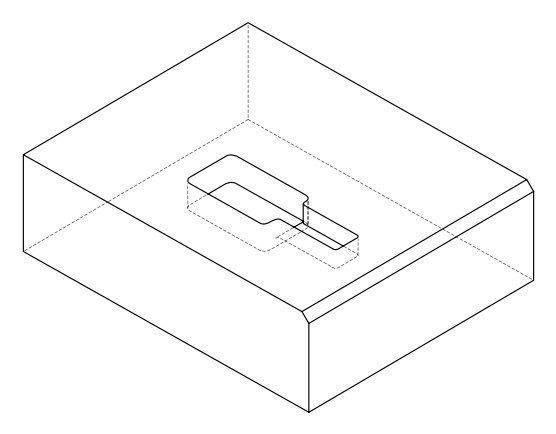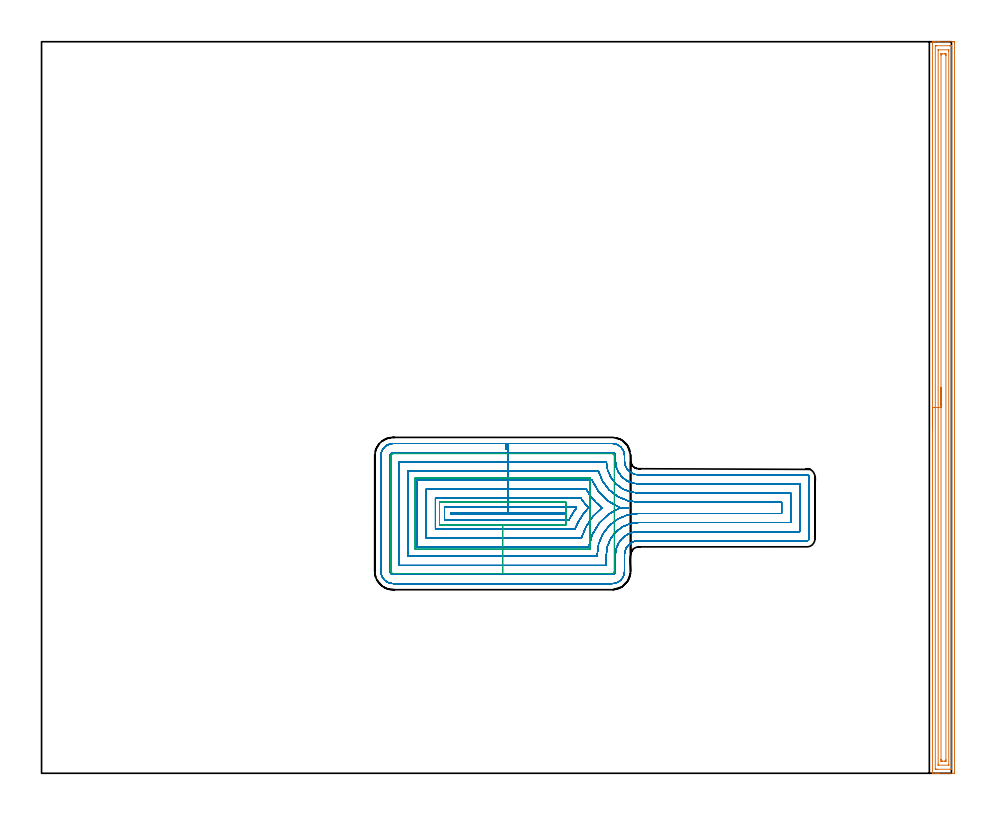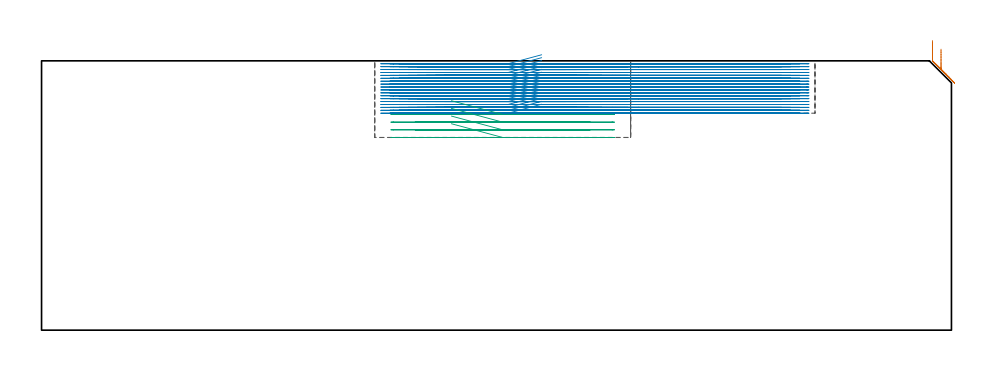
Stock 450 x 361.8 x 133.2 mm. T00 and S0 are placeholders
(PLAN: 3 operations, 2 tool changes, 124.4 min)
(1 AREA_MILL | FG_CHAMFER_SURFACE | UGT0205_001 | 11.83 min | 21491 mm3)
(2 MILL_OPEN_POCKET | POCKET_OPEN | NXT0201_008 | Follow Part, ap 1.5, ae 75% | 106.13 min | 336044 mm3)
(3 MILL_RECTANGULAR_POCKET | POCKET_RECTANGULAR_STRAIGHT | NXT0201_012 | Follow Part, ap 4, ae 75% | 6.47 min | 113542 mm3)
(TOOL UGT0205_001 | Chamfer Mill 20 x 3 x 45 deg. | D20 FL50 Z2)
(TOOL NXT0201_008 | ENDMILL 6mm [2P460-0600-NA 1630] | D6 FL26 Z6)
(TOOL NXT0201_012 | ENDMILL 16mm [2P460-1600-NA 1630] | D16 FL38 Z6)
(OP 1 AREA_MILL)
G17 G21 G94 G90
T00 M6
G54
G17 G0 G90 X440.6 Y170.9 S1061 M3
G43 Z143.2 H0
G94 G1 Y170.938 Z142.328 F250.
Y171.052 Z141.463
Y171.241 Z140.612
Y171.503 Z139.78
Y171.837 Z138.974
Y172.24 Z138.2
Y172.708 Z137.464
Y173.24 Z136.772
Y173.829 Z136.129
Y174.472 Z135.54
Y175.164 Z135.008
Y175.9 Z134.54
Y176.674 Z134.137
Y177.48 Z133.803
Y178.312 Z133.541
Y179.164 Z133.352
Y180.028 Z133.238
Y180.9 Z133.2
Y361.64
X440.603 Y361.79 Z133.188
X440.639 Y361.793 Z133.152
X441.002 Y361.8 Z132.797
X441.409 Z132.39
X442.049 Z131.746
X443.258 Z130.539
X443.827 Z129.967
X450.336 Z123.461
X450.941 Y361.796 Z122.857
X451.491 Y361.792 Z122.306
X451.494 Y361.749 Z122.304
X451.499 Y361.193 Z122.301
X451.5 Y360.632 Z122.3
Y0.607
X451.497 Y0.272 Z122.302
X451.492 Y0.01 Z122.306
X451.225 Y0. Z122.572
X443.827 Z129.967
X443.258 Z130.539
X442.938 Z130.858
X442.368 Z131.428
X442.049 Z131.746
X441.002 Z132.797
X440.639 Y0.007 Z133.152
X440.603 Y0.01 Z133.188
X440.6 Y0.16 Z133.2
Y180.9
X442.014 Z131.786
X442.015 Y359.408 Z131.785
X442.016 Y359.441 Z131.784
X442.049 Y359.79 Z131.751
X442.549 Y359.799 Z131.251
X449.162 Y359.8 Z124.638
X449.662 Y359.799 Z124.138
X450.051 Y359.79 Z123.749
X450.083 Y359.408 Z123.717
X450.085 Y359.374 Z123.715
Y2.392
X450.084 Y2.359 Z123.716
X450.051 Y2.01 Z123.749
X449.551 Y2.001 Z124.249
X442.938 Y2. Z130.862
X442.438 Y2.001 Z131.362
X442.049 Y2.01 Z131.751
X442.017 Y2.392 Z131.783
X442.015 Y2.426 Z131.785
X442.014 Y180.9 Z131.786
X443.428 Z130.372
X443.429 Y357.623 Z130.371
Y357.723
X443.432 Y357.772 Z130.368
X443.434 Y357.788 Z130.366
X443.475 Y357.793 Z130.325
X443.652 Y357.799 Z130.148
X448.449 Z125.351
X448.566 Y357.795 Z125.234
X448.656 Y357.79 Z125.144
X448.665 Y357.754 Z125.136
X448.668 Y357.623 Z125.132
X448.671 Y357.224 Z125.129
X448.672 Y4.177 Z125.128
X448.671 Y4.077 Z125.129
X448.668 Y4.028 Z125.132
X448.666 Y4.012 Z125.134
X448.625 Y4.007 Z125.175
X448.449 Y4.001 Z125.351
X443.651 Z130.149
X443.534 Y4.005 Z130.266
X443.445 Y4.01 Z130.355
X443.435 Y4.046 Z130.365
X443.432 Y4.177 Z130.368
X443.429 Y4.577 Z130.371
X443.428 Y180.9 Z130.372
X444.843 Z128.957
Y354.946
X444.845 Y355.709 Z128.955
X444.847 Y355.761 Z128.953
X444.849 Y355.783 Z128.951
X444.862 Y355.79 Z128.938
X444.967 Y355.794 Z128.833
X445.18 Y355.798 Z128.62
X445.605 Y355.8 Z128.195
X446.533 Z127.267
X446.935 Y355.798 Z126.865
X447.136 Y355.795 Z126.664
X447.236 Y355.79 Z126.564
X447.251 Y355.787 Z126.549
X447.253 Y355.771 Z126.547
X447.255 Y355.734 Z126.545
X447.257 Y355.073 Z126.543
Y354.946
Y6.854
X447.255 Y6.091 Z126.545
X447.253 Y6.039 Z126.547
X447.251 Y6.017 Z126.549
X447.238 Y6.01 Z126.562
X447.133 Y6.006 Z126.667
X446.92 Y6.002 Z126.88
X446.495 Y6. Z127.305
X445.567 Z128.233
X445.165 Y6.002 Z128.635
X444.964 Y6.005 Z128.836
X444.864 Y6.01 Z128.936
X444.849 Y6.013 Z128.951
X444.847 Y6.029 Z128.953
X444.845 Y6.066 Z128.955
X444.843 Y6.728 Z128.957
Y6.854
Y180.9
Y181.772 Z128.995
Y182.636 Z129.109
Y183.488 Z129.298
Y184.32 Z129.56
Y185.126 Z129.894
Y185.9 Z130.297
Y186.636 Z130.766
Y187.328 Z131.297
Y187.971 Z131.886
Y188.56 Z132.529
Y189.092 Z133.222
Y189.56 Z133.957
Y189.963 Z134.731
Y190.297 Z135.537
Y190.559 Z136.369
Y190.748 Z137.221
Y190.862 Z138.086
Y190.9 Z138.957
G0 Z143.2
M5
M2
(OP 2 MILL_OPEN_POCKET)
G17 G21 G94 G90
T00 M6
G54
G17 G0 G90 X247.332 Y128.6 S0 M3
G43 Z143.2 H1
Z136.2
G94 G1 X230.766 Z131.761 F250.
X202.3 F500.
Y128.3
X259.062
G2 X259.232 Y128.6 R41.4
G1 X230.766
Y131.6
X199.3
Y125.3
X260.868
G2 X264.601 Y131.3 R38.4
X264.375 Y131.6 R38.4
G1 X230.766
Y136.1
X194.8
Y120.8
X263.769
G2 X270.482 Y131.3 R33.9
X266.728 Y136.1 R33.9
G1 X230.766
Y140.6
X190.3
Y116.3
X266.967
G2 X277.141 Y131.3 R29.4
X269.293 Y140.6 R29.4
G1 X230.766
Y145.1
X185.8
Y111.8
X270.576
G2 X286.157 Y131.3 R24.9
G1 X290.076
X286.157
G2 X272.142 Y145.1 R24.9
G1 X230.766
Y149.6
X181.3
Y107.3
X274.8
Y108.1
G2 X295.2 Y128.5 R20.4
G1 X366.
Y134.1
X295.2
G2 X275.397 Y149.6 R20.4
G1 X230.766
Y154.1
X176.8
Y102.8
X279.3
Y108.1
G2 X295.2 Y124. R15.9
G1 X370.5
Y138.6
X295.2
G2 X279.305 Y154.1 R15.9
G1 X230.766
Y158.6
X173.9
G3 X172.3 Y157. R1.6
G1 Y99.9
G3 X173.9 Y98.3 R1.6
G1 X282.2
G3 X283.8 Y99.9 R1.6
G1 Y108.1
G2 X295.2 Y119.5 R11.4
G1 X375.
Y143.1
X295.2
G2 X283.8 Y154.5 R11.4
G1 Y157.
G3 X282.2 Y158.6 R1.6
G1 X230.766
Y163.1
X173.9
G3 X167.8 Y157. R6.1
G1 Y99.9
G3 X173.9 Y93.8 R6.1
G1 X282.2
G3 X288.3 Y99.9 R6.1
G1 Y108.1
G2 X295.2 Y115. R6.9
G1 X378.6
G3 X379.5 Y115.9 R0.9
G1 Y146.7
G3 X378.6 Y147.6 R0.9
G1 X295.2
G2 X288.3 Y154.5 R6.9
G1 Y157.
G3 X282.2 Y163.1 R6.1
G1 X230.766
X229.766
Y160.1 F250.
G0 X247.332 Y128.6 Z134.761
G1 X230.766 Z130.322
X202.3 F500.
Y128.3
X259.062
G2 X259.232 Y128.6 R41.4
G1 X230.766
Y131.6
X199.3
Y125.3
X260.868
G2 X264.601 Y131.3 R38.4
X264.375 Y131.6 R38.4
G1 X230.766
Y136.1
X194.8
Y120.8
X263.769
G2 X270.482 Y131.3 R33.9
X266.728 Y136.1 R33.9
G1 X230.766
Y140.6
X190.3
Y116.3
X266.967
G2 X277.141 Y131.3 R29.4
X269.293 Y140.6 R29.4
G1 X230.766
Y145.1
X185.8
Y111.8
X270.576
G2 X286.157 Y131.3 R24.9
G1 X290.076
X286.157
G2 X272.142 Y145.1 R24.9
G1 X230.766
Y149.6
X181.3
Y107.3
X274.8
Y108.1
G2 X295.2 Y128.5 R20.4
G1 X366.
Y134.1
X295.2
G2 X275.397 Y149.6 R20.4
G1 X230.766
Y154.1
X176.8
Y102.8
X279.3
Y108.1
G2 X295.2 Y124. R15.9
G1 X370.5
Y138.6
X295.2
G2 X279.305 Y154.1 R15.9
G1 X230.766
Y158.6
X173.9
G3 X172.3 Y157. R1.6
G1 Y99.9
G3 X173.9 Y98.3 R1.6
G1 X282.2
G3 X283.8 Y99.9 R1.6
G1 Y108.1
G2 X295.2 Y119.5 R11.4
G1 X375.
Y143.1
X295.2
G2 X283.8 Y154.5 R11.4
G1 Y157.
G3 X282.2 Y158.6 R1.6
G1 X230.766
Y163.1
X173.9
G3 X167.8 Y157. R6.1
G1 Y99.9
G3 X173.9 Y93.8 R6.1
G1 X282.2
G3 X288.3 Y99.9 R6.1
G1 Y108.1
G2 X295.2 Y115. R6.9
G1 X378.6
G3 X379.5 Y115.9 R0.9
G1 Y146.7
G3 X378.6 Y147.6 R0.9
G1 X295.2
G2 X288.3 Y154.5 R6.9
G1 Y157.
G3 X282.2 Y163.1 R6.1
G1 X230.766
X229.766
Y160.1 F250.
G0 X247.332 Y128.6 Z133.322
G1 X230.766 Z128.883
X202.3 F500.
Y128.3
X259.062
G2 X259.232 Y128.6 R41.4
G1 X230.766
Y131.6
X199.3
Y125.3
X260.868
G2 X264.601 Y131.3 R38.4
X264.375 Y131.6 R38.4
G1 X230.766
Y136.1
X194.8
Y120.8
X263.769
G2 X270.482 Y131.3 R33.9
X266.728 Y136.1 R33.9
G1 X230.766
Y140.6
X190.3
Y116.3
X266.967
G2 X277.141 Y131.3 R29.4
X269.293 Y140.6 R29.4
G1 X230.766
Y145.1
X185.8
Y111.8
X270.576
G2 X286.157 Y131.3 R24.9
G1 X290.076
X286.157
G2 X272.142 Y145.1 R24.9
G1 X230.766
Y149.6
X181.3
Y107.3
X274.8
Y108.1
G2 X295.2 Y128.5 R20.4
G1 X366.
Y134.1
X295.2
G2 X275.397 Y149.6 R20.4
G1 X230.766
Y154.1
X176.8
Y102.8
X279.3
Y108.1
G2 X295.2 Y124. R15.9
G1 X370.5
Y138.6
X295.2
G2 X279.305 Y154.1 R15.9
G1 X230.766
Y158.6
X173.9
G3 X172.3 Y157. R1.6
G1 Y99.9
G3 X173.9 Y98.3 R1.6
G1 X282.2
G3 X283.8 Y99.9 R1.6
G1 Y108.1
G2 X295.2 Y119.5 R11.4
G1 X375.
Y143.1
X295.2
G2 X283.8 Y154.5 R11.4
G1 Y157.
G3 X282.2 Y158.6 R1.6
G1 X230.766
Y163.1
X173.9
G3 X167.8 Y157. R6.1
G1 Y99.9
G3 X173.9 Y93.8 R6.1
G1 X282.2
G3 X288.3 Y99.9 R6.1
G1 Y108.1
G2 X295.2 Y115. R6.9
G1 X378.6
G3 X379.5 Y115.9 R0.9
G1 Y146.7
G3 X378.6 Y147.6 R0.9
G1 X295.2
G2 X288.3 Y154.5 R6.9
G1 Y157.
G3 X282.2 Y163.1 R6.1
G1 X230.766
X229.766
Y160.1 F250.
G0 X247.332 Y128.6 Z131.883
G1 X230.766 Z127.444
X202.3 F500.
Y128.3
X259.062
G2 X259.232 Y128.6 R41.4
G1 X230.766
Y131.6
X199.3
Y125.3
X260.868
G2 X264.601 Y131.3 R38.4
X264.375 Y131.6 R38.4
G1 X230.766
Y136.1
X194.8
Y120.8
X263.769
G2 X270.482 Y131.3 R33.9
X266.728 Y136.1 R33.9
G1 X230.766
Y140.6
X190.3
Y116.3
X266.967
G2 X277.141 Y131.3 R29.4
X269.293 Y140.6 R29.4
G1 X230.766
Y145.1
X185.8
Y111.8
X270.576
G2 X286.157 Y131.3 R24.9
G1 X290.076
X286.157
G2 X272.142 Y145.1 R24.9
G1 X230.766
Y149.6
X181.3
Y107.3
X274.8
Y108.1
G2 X295.2 Y128.5 R20.4
G1 X366.
Y134.1
X295.2
G2 X275.397 Y149.6 R20.4
G1 X230.766
Y154.1
X176.8
Y102.8
X279.3
Y108.1
G2 X295.2 Y124. R15.9
G1 X370.5
Y138.6
X295.2
G2 X279.305 Y154.1 R15.9
G1 X230.766
Y158.6
X173.9
G3 X172.3 Y157. R1.6
G1 Y99.9
G3 X173.9 Y98.3 R1.6
G1 X282.2
G3 X283.8 Y99.9 R1.6
G1 Y108.1
G2 X295.2 Y119.5 R11.4
G1 X375.
Y143.1
X295.2
G2 X283.8 Y154.5 R11.4
G1 Y157.
G3 X282.2 Y158.6 R1.6
G1 X230.766
Y163.1
X173.9
G3 X167.8 Y157. R6.1
G1 Y99.9
G3 X173.9 Y93.8 R6.1
G1 X282.2
G3 X288.3 Y99.9 R6.1
G1 Y108.1
G2 X295.2 Y115. R6.9
G1 X378.6
G3 X379.5 Y115.9 R0.9
G1 Y146.7
G3 X378.6 Y147.6 R0.9
G1 X295.2
G2 X288.3 Y154.5 R6.9
G1 Y157.
G3 X282.2 Y163.1 R6.1
G1 X230.766
X229.766
Y160.1 F250.
G0 X247.332 Y128.6 Z130.444
G1 X230.766 Z126.005
X202.3 F500.
Y128.3
X259.062
G2 X259.232 Y128.6 R41.4
G1 X230.766
Y131.6
X199.3
Y125.3
X260.868
G2 X264.601 Y131.3 R38.4
X264.375 Y131.6 R38.4
G1 X230.766
Y136.1
X194.8
Y120.8
X263.769
G2 X270.482 Y131.3 R33.9
X266.728 Y136.1 R33.9
G1 X230.766
Y140.6
X190.3
Y116.3
X266.967
G2 X277.141 Y131.3 R29.4
X269.293 Y140.6 R29.4
G1 X230.766
Y145.1
X185.8
Y111.8
X270.576
G2 X286.157 Y131.3 R24.9
G1 X290.076
X286.157
G2 X272.142 Y145.1 R24.9
G1 X230.766
Y149.6
X181.3
Y107.3
X274.8
Y108.1
G2 X295.2 Y128.5 R20.4
G1 X366.
Y134.1
X295.2
G2 X275.397 Y149.6 R20.4
G1 X230.766
Y154.1
X176.8
Y102.8
X279.3
Y108.1
G2 X295.2 Y124. R15.9
G1 X370.5
Y138.6
X295.2
G2 X279.305 Y154.1 R15.9
G1 X230.766
Y158.6
X173.9
G3 X172.3 Y157. R1.6
G1 Y99.9
G3 X173.9 Y98.3 R1.6
G1 X282.2
G3 X283.8 Y99.9 R1.6
G1 Y108.1
G2 X295.2 Y119.5 R11.4
G1 X375.
Y143.1
X295.2
G2 X283.8 Y154.5 R11.4
G1 Y157.
G3 X282.2 Y158.6 R1.6
G1 X230.766
Y163.1
X173.9
G3 X167.8 Y157. R6.1
G1 Y99.9
G3 X173.9 Y93.8 R6.1
G1 X282.2
G3 X288.3 Y99.9 R6.1
G1 Y108.1
G2 X295.2 Y115. R6.9
G1 X378.6
G3 X379.5 Y115.9 R0.9
G1 Y146.7
G3 X378.6 Y147.6 R0.9
G1 X295.2
G2 X288.3 Y154.5 R6.9
G1 Y157.
G3 X282.2 Y163.1 R6.1
G1 X230.766
X229.766
Y160.1 F250.
G0 X247.332 Y128.6 Z129.005
G1 X230.766 Z124.567
X202.3 F500.
Y128.3
X259.062
G2 X259.232 Y128.6 R41.4
G1 X230.766
Y131.6
X199.3
Y125.3
X260.868
G2 X264.601 Y131.3 R38.4
X264.375 Y131.6 R38.4
G1 X230.766
Y136.1
X194.8
Y120.8
X263.769
G2 X270.482 Y131.3 R33.9
X266.728 Y136.1 R33.9
G1 X230.766
Y140.6
X190.3
Y116.3
X266.967
G2 X277.141 Y131.3 R29.4
X269.293 Y140.6 R29.4
G1 X230.766
Y145.1
X185.8
Y111.8
X270.576
G2 X286.157 Y131.3 R24.9
G1 X290.076
X286.157
G2 X272.142 Y145.1 R24.9
G1 X230.766
Y149.6
X181.3
Y107.3
X274.8
Y108.1
G2 X295.2 Y128.5 R20.4
G1 X366.
Y134.1
X295.2
G2 X275.397 Y149.6 R20.4
G1 X230.766
Y154.1
X176.8
Y102.8
X279.3
Y108.1
G2 X295.2 Y124. R15.9
G1 X370.5
Y138.6
X295.2
G2 X279.305 Y154.1 R15.9
G1 X230.766
Y158.6
X173.9
G3 X172.3 Y157. R1.6
G1 Y99.9
G3 X173.9 Y98.3 R1.6
G1 X282.2
G3 X283.8 Y99.9 R1.6
G1 Y108.1
G2 X295.2 Y119.5 R11.4
G1 X375.
Y143.1
X295.2
G2 X283.8 Y154.5 R11.4
G1 Y157.
G3 X282.2 Y158.6 R1.6
G1 X230.766
Y163.1
X173.9
G3 X167.8 Y157. R6.1
G1 Y99.9
G3 X173.9 Y93.8 R6.1
G1 X282.2
G3 X288.3 Y99.9 R6.1
G1 Y108.1
G2 X295.2 Y115. R6.9
G1 X378.6
G3 X379.5 Y115.9 R0.9
G1 Y146.7
G3 X378.6 Y147.6 R0.9
G1 X295.2
G2 X288.3 Y154.5 R6.9
G1 Y157.
G3 X282.2 Y163.1 R6.1
G1 X230.766
X229.766
Y160.1 F250.
G0 X247.332 Y128.6 Z127.567
G1 X230.766 Z123.128
X202.3 F500.
Y128.3
X259.062
G2 X259.232 Y128.6 R41.4
G1 X230.766
Y131.6
X199.3
Y125.3
X260.868
G2 X264.601 Y131.3 R38.4
X264.375 Y131.6 R38.4
G1 X230.766
Y136.1
X194.8
Y120.8
X263.769
G2 X270.482 Y131.3 R33.9
X266.728 Y136.1 R33.9
G1 X230.766
Y140.6
X190.3
Y116.3
X266.967
G2 X277.141 Y131.3 R29.4
X269.293 Y140.6 R29.4
G1 X230.766
Y145.1
X185.8
Y111.8
X270.576
G2 X286.157 Y131.3 R24.9
G1 X290.076
X286.157
G2 X272.142 Y145.1 R24.9
G1 X230.766
Y149.6
X181.3
Y107.3
X274.8
Y108.1
G2 X295.2 Y128.5 R20.4
G1 X366.
Y134.1
X295.2
G2 X275.397 Y149.6 R20.4
G1 X230.766
Y154.1
X176.8
Y102.8
X279.3
Y108.1
G2 X295.2 Y124. R15.9
G1 X370.5
Y138.6
X295.2
G2 X279.305 Y154.1 R15.9
G1 X230.766
Y158.6
X173.9
G3 X172.3 Y157. R1.6
G1 Y99.9
G3 X173.9 Y98.3 R1.6
G1 X282.2
G3 X283.8 Y99.9 R1.6
G1 Y108.1
G2 X295.2 Y119.5 R11.4
G1 X375.
Y143.1
X295.2
G2 X283.8 Y154.5 R11.4
G1 Y157.
G3 X282.2 Y158.6 R1.6
G1 X230.766
Y163.1
X173.9
G3 X167.8 Y157. R6.1
G1 Y99.9
G3 X173.9 Y93.8 R6.1
G1 X282.2
G3 X288.3 Y99.9 R6.1
G1 Y108.1
G2 X295.2 Y115. R6.9
G1 X378.6
G3 X379.5 Y115.9 R0.9
G1 Y146.7
G3 X378.6 Y147.6 R0.9
G1 X295.2
G2 X288.3 Y154.5 R6.9
G1 Y157.
G3 X282.2 Y163.1 R6.1
G1 X230.766
X229.766
Y160.1 F250.
G0 X247.332 Y128.6 Z126.128
G1 X230.766 Z121.689
X202.3 F500.
Y128.3
X259.062
G2 X259.232 Y128.6 R41.4
G1 X230.766
Y131.6
X199.3
Y125.3
X260.868
G2 X264.601 Y131.3 R38.4
X264.375 Y131.6 R38.4
G1 X230.766
Y136.1
X194.8
Y120.8
X263.769
G2 X270.482 Y131.3 R33.9
X266.728 Y136.1 R33.9
G1 X230.766
Y140.6
X190.3
Y116.3
X266.967
G2 X277.141 Y131.3 R29.4
X269.293 Y140.6 R29.4
G1 X230.766
Y145.1
X185.8
Y111.8
X270.576
G2 X286.157 Y131.3 R24.9
G1 X290.076
X286.157
G2 X272.142 Y145.1 R24.9
G1 X230.766
Y149.6
X181.3
Y107.3
X274.8
Y108.1
G2 X295.2 Y128.5 R20.4
G1 X366.
Y134.1
X295.2
G2 X275.397 Y149.6 R20.4
G1 X230.766
Y154.1
X176.8
Y102.8
X279.3
Y108.1
G2 X295.2 Y124. R15.9
G1 X370.5
Y138.6
X295.2
G2 X279.305 Y154.1 R15.9
G1 X230.766
Y158.6
X173.9
G3 X172.3 Y157. R1.6
G1 Y99.9
G3 X173.9 Y98.3 R1.6
G1 X282.2
G3 X283.8 Y99.9 R1.6
G1 Y108.1
G2 X295.2 Y119.5 R11.4
G1 X375.
Y143.1
X295.2
G2 X283.8 Y154.5 R11.4
G1 Y157.
G3 X282.2 Y158.6 R1.6
G1 X230.766
Y163.1
X173.9
G3 X167.8 Y157. R6.1
G1 Y99.9
G3 X173.9 Y93.8 R6.1
G1 X282.2
G3 X288.3 Y99.9 R6.1
G1 Y108.1
G2 X295.2 Y115. R6.9
G1 X378.6
G3 X379.5 Y115.9 R0.9
G1 Y146.7
G3 X378.6 Y147.6 R0.9
G1 X295.2
G2 X288.3 Y154.5 R6.9
G1 Y157.
G3 X282.2 Y163.1 R6.1
G1 X230.766
X229.766
Y160.1 F250.
G0 X247.332 Y128.6 Z124.689
G1 X230.766 Z120.25
X202.3 F500.
Y128.3
X259.062
G2 X259.232 Y128.6 R41.4
G1 X230.766
Y131.6
X199.3
Y125.3
X260.868
G2 X264.601 Y131.3 R38.4
X264.375 Y131.6 R38.4
G1 X230.766
Y136.1
X194.8
Y120.8
X263.769
G2 X270.482 Y131.3 R33.9
X266.728 Y136.1 R33.9
G1 X230.766
Y140.6
X190.3
Y116.3
X266.967
G2 X277.141 Y131.3 R29.4
X269.293 Y140.6 R29.4
G1 X230.766
Y145.1
X185.8
Y111.8
X270.576
G2 X286.157 Y131.3 R24.9
G1 X290.076
X286.157
G2 X272.142 Y145.1 R24.9
G1 X230.766
Y149.6
X181.3
Y107.3
X274.8
Y108.1
G2 X295.2 Y128.5 R20.4
G1 X366.
Y134.1
X295.2
G2 X275.397 Y149.6 R20.4
G1 X230.766
Y154.1
X176.8
Y102.8
X279.3
Y108.1
G2 X295.2 Y124. R15.9
G1 X370.5
Y138.6
X295.2
G2 X279.305 Y154.1 R15.9
G1 X230.766
Y158.6
X173.9
G3 X172.3 Y157. R1.6
G1 Y99.9
G3 X173.9 Y98.3 R1.6
G1 X282.2
G3 X283.8 Y99.9 R1.6
G1 Y108.1
G2 X295.2 Y119.5 R11.4
G1 X375.
Y143.1
X295.2
G2 X283.8 Y154.5 R11.4
G1 Y157.
G3 X282.2 Y158.6 R1.6
G1 X230.766
Y163.1
X173.9
G3 X167.8 Y157. R6.1
G1 Y99.9
G3 X173.9 Y93.8 R6.1
G1 X282.2
G3 X288.3 Y99.9 R6.1
G1 Y108.1
G2 X295.2 Y115. R6.9
G1 X378.6
G3 X379.5 Y115.9 R0.9
G1 Y146.7
G3 X378.6 Y147.6 R0.9
G1 X295.2
G2 X288.3 Y154.5 R6.9
G1 Y157.
G3 X282.2 Y163.1 R6.1
G1 X230.766
X229.766
Y160.1 F250.
G0 X247.332 Y128.6 Z123.25
G1 X230.766 Z118.811
X202.3 F500.
Y128.3
X259.062
G2 X259.232 Y128.6 R41.4
G1 X230.766
Y131.6
X199.3
Y125.3
X260.868
G2 X264.601 Y131.3 R38.4
X264.375 Y131.6 R38.4
G1 X230.766
Y136.1
X194.8
Y120.8
X263.769
G2 X270.482 Y131.3 R33.9
X266.728 Y136.1 R33.9
G1 X230.766
Y140.6
X190.3
Y116.3
X266.967
G2 X277.141 Y131.3 R29.4
X269.293 Y140.6 R29.4
G1 X230.766
Y145.1
X185.8
Y111.8
X270.576
G2 X286.157 Y131.3 R24.9
G1 X290.076
X286.157
G2 X272.142 Y145.1 R24.9
G1 X230.766
Y149.6
X181.3
Y107.3
X274.8
Y108.1
G2 X295.2 Y128.5 R20.4
G1 X366.
Y134.1
X295.2
G2 X275.397 Y149.6 R20.4
G1 X230.766
Y154.1
X176.8
Y102.8
X279.3
Y108.1
G2 X295.2 Y124. R15.9
G1 X370.5
Y138.6
X295.2
G2 X279.305 Y154.1 R15.9
G1 X230.766
Y158.6
X173.9
G3 X172.3 Y157. R1.6
G1 Y99.9
G3 X173.9 Y98.3 R1.6
G1 X282.2
G3 X283.8 Y99.9 R1.6
G1 Y108.1
G2 X295.2 Y119.5 R11.4
G1 X375.
Y143.1
X295.2
G2 X283.8 Y154.5 R11.4
G1 Y157.
G3 X282.2 Y158.6 R1.6
G1 X230.766
Y163.1
X173.9
G3 X167.8 Y157. R6.1
G1 Y99.9
G3 X173.9 Y93.8 R6.1
G1 X282.2
G3 X288.3 Y99.9 R6.1
G1 Y108.1
G2 X295.2 Y115. R6.9
G1 X378.6
G3 X379.5 Y115.9 R0.9
G1 Y146.7
G3 X378.6 Y147.6 R0.9
G1 X295.2
G2 X288.3 Y154.5 R6.9
G1 Y157.
G3 X282.2 Y163.1 R6.1
G1 X230.766
X229.766
Y160.1 F250.
G0 X247.332 Y128.6 Z121.811
G1 X230.766 Z117.372
X202.3 F500.
Y128.3
X259.062
G2 X259.232 Y128.6 R41.4
G1 X230.766
Y131.6
X199.3
Y125.3
X260.868
G2 X264.601 Y131.3 R38.4
X264.375 Y131.6 R38.4
G1 X230.766
Y136.1
X194.8
Y120.8
X263.769
G2 X270.482 Y131.3 R33.9
X266.728 Y136.1 R33.9
G1 X230.766
Y140.6
X190.3
Y116.3
X266.967
G2 X277.141 Y131.3 R29.4
X269.293 Y140.6 R29.4
G1 X230.766
Y145.1
X185.8
Y111.8
X270.576
G2 X286.157 Y131.3 R24.9
G1 X290.076
X286.157
G2 X272.142 Y145.1 R24.9
G1 X230.766
Y149.6
X181.3
Y107.3
X274.8
Y108.1
G2 X295.2 Y128.5 R20.4
G1 X366.
Y134.1
X295.2
G2 X275.397 Y149.6 R20.4
G1 X230.766
Y154.1
X176.8
Y102.8
X279.3
Y108.1
G2 X295.2 Y124. R15.9
G1 X370.5
Y138.6
X295.2
G2 X279.305 Y154.1 R15.9
G1 X230.766
Y158.6
X173.9
G3 X172.3 Y157. R1.6
G1 Y99.9
G3 X173.9 Y98.3 R1.6
G1 X282.2
G3 X283.8 Y99.9 R1.6
G1 Y108.1
G2 X295.2 Y119.5 R11.4
G1 X375.
Y143.1
X295.2
G2 X283.8 Y154.5 R11.4
G1 Y157.
G3 X282.2 Y158.6 R1.6
G1 X230.766
Y163.1
X173.9
G3 X167.8 Y157. R6.1
G1 Y99.9
G3 X173.9 Y93.8 R6.1
G1 X282.2
G3 X288.3 Y99.9 R6.1
G1 Y108.1
G2 X295.2 Y115. R6.9
G1 X378.6
G3 X379.5 Y115.9 R0.9
G1 Y146.7
G3 X378.6 Y147.6 R0.9
G1 X295.2
G2 X288.3 Y154.5 R6.9
G1 Y157.
G3 X282.2 Y163.1 R6.1
G1 X230.766
X229.766
Y160.1 F250.
G0 X247.332 Y128.6 Z120.372
G1 X230.766 Z115.933
X202.3 F500.
Y128.3
X259.062
G2 X259.232 Y128.6 R41.4
G1 X230.766
Y131.6
X199.3
Y125.3
X260.868
G2 X264.601 Y131.3 R38.4
X264.375 Y131.6 R38.4
G1 X230.766
Y136.1
X194.8
Y120.8
X263.769
G2 X270.482 Y131.3 R33.9
X266.728 Y136.1 R33.9
G1 X230.766
Y140.6
X190.3
Y116.3
X266.967
G2 X277.141 Y131.3 R29.4
X269.293 Y140.6 R29.4
G1 X230.766
Y145.1
X185.8
Y111.8
X270.576
G2 X286.157 Y131.3 R24.9
G1 X290.076
X286.157
G2 X272.142 Y145.1 R24.9
G1 X230.766
Y149.6
X181.3
Y107.3
X274.8
Y108.1
G2 X295.2 Y128.5 R20.4
G1 X366.
Y134.1
X295.2
G2 X275.397 Y149.6 R20.4
G1 X230.766
Y154.1
X176.8
Y102.8
X279.3
Y108.1
G2 X295.2 Y124. R15.9
G1 X370.5
Y138.6
X295.2
G2 X279.305 Y154.1 R15.9
G1 X230.766
Y158.6
X173.9
G3 X172.3 Y157. R1.6
G1 Y99.9
G3 X173.9 Y98.3 R1.6
G1 X282.2
G3 X283.8 Y99.9 R1.6
G1 Y108.1
G2 X295.2 Y119.5 R11.4
G1 X375.
Y143.1
X295.2
G2 X283.8 Y154.5 R11.4
G1 Y157.
G3 X282.2 Y158.6 R1.6
G1 X230.766
Y163.1
X173.9
G3 X167.8 Y157. R6.1
G1 Y99.9
G3 X173.9 Y93.8 R6.1
G1 X282.2
G3 X288.3 Y99.9 R6.1
G1 Y108.1
G2 X295.2 Y115. R6.9
G1 X378.6
G3 X379.5 Y115.9 R0.9
G1 Y146.7
G3 X378.6 Y147.6 R0.9
G1 X295.2
G2 X288.3 Y154.5 R6.9
G1 Y157.
G3 X282.2 Y163.1 R6.1
G1 X230.766
X229.766
Y160.1 F250.
G0 X247.332 Y128.6 Z118.933
G1 X230.766 Z114.494
X202.3 F500.
Y128.3
X259.062
G2 X259.232 Y128.6 R41.4
G1 X230.766
Y131.6
X199.3
Y125.3
X260.868
G2 X264.601 Y131.3 R38.4
X264.375 Y131.6 R38.4
G1 X230.766
Y136.1
X194.8
Y120.8
X263.769
G2 X270.482 Y131.3 R33.9
X266.728 Y136.1 R33.9
G1 X230.766
Y140.6
X190.3
Y116.3
X266.967
G2 X277.141 Y131.3 R29.4
X269.293 Y140.6 R29.4
G1 X230.766
Y145.1
X185.8
Y111.8
X270.576
G2 X286.157 Y131.3 R24.9
G1 X290.076
X286.157
G2 X272.142 Y145.1 R24.9
G1 X230.766
Y149.6
X181.3
Y107.3
X274.8
Y108.1
G2 X295.2 Y128.5 R20.4
G1 X366.
Y134.1
X295.2
G2 X275.397 Y149.6 R20.4
G1 X230.766
Y154.1
X176.8
Y102.8
X279.3
Y108.1
G2 X295.2 Y124. R15.9
G1 X370.5
Y138.6
X295.2
G2 X279.305 Y154.1 R15.9
G1 X230.766
Y158.6
X173.9
G3 X172.3 Y157. R1.6
G1 Y99.9
G3 X173.9 Y98.3 R1.6
G1 X282.2
G3 X283.8 Y99.9 R1.6
G1 Y108.1
G2 X295.2 Y119.5 R11.4
G1 X375.
Y143.1
X295.2
G2 X283.8 Y154.5 R11.4
G1 Y157.
G3 X282.2 Y158.6 R1.6
G1 X230.766
Y163.1
X173.9
G3 X167.8 Y157. R6.1
G1 Y99.9
G3 X173.9 Y93.8 R6.1
G1 X282.2
G3 X288.3 Y99.9 R6.1
G1 Y108.1
G2 X295.2 Y115. R6.9
G1 X378.6
G3 X379.5 Y115.9 R0.9
G1 Y146.7
G3 X378.6 Y147.6 R0.9
G1 X295.2
G2 X288.3 Y154.5 R6.9
G1 Y157.
G3 X282.2 Y163.1 R6.1
G1 X230.766
X229.766
Y160.1 F250.
G0 X247.332 Y128.6 Z117.494
G1 X230.766 Z113.056
X202.3 F500.
Y128.3
X259.062
G2 X259.232 Y128.6 R41.4
G1 X230.766
Y131.6
X199.3
Y125.3
X260.868
G2 X264.601 Y131.3 R38.4
X264.375 Y131.6 R38.4
G1 X230.766
Y136.1
X194.8
Y120.8
X263.769
G2 X270.482 Y131.3 R33.9
X266.728 Y136.1 R33.9
G1 X230.766
Y140.6
X190.3
Y116.3
X266.967
G2 X277.141 Y131.3 R29.4
X269.293 Y140.6 R29.4
G1 X230.766
Y145.1
X185.8
Y111.8
X270.576
G2 X286.157 Y131.3 R24.9
G1 X290.076
X286.157
G2 X272.142 Y145.1 R24.9
G1 X230.766
Y149.6
X181.3
Y107.3
X274.8
Y108.1
G2 X295.2 Y128.5 R20.4
G1 X366.
Y134.1
X295.2
G2 X275.397 Y149.6 R20.4
G1 X230.766
Y154.1
X176.8
Y102.8
X279.3
Y108.1
G2 X295.2 Y124. R15.9
G1 X370.5
Y138.6
X295.2
G2 X279.305 Y154.1 R15.9
G1 X230.766
Y158.6
X173.9
G3 X172.3 Y157. R1.6
G1 Y99.9
G3 X173.9 Y98.3 R1.6
G1 X282.2
G3 X283.8 Y99.9 R1.6
G1 Y108.1
G2 X295.2 Y119.5 R11.4
G1 X375.
Y143.1
X295.2
G2 X283.8 Y154.5 R11.4
G1 Y157.
G3 X282.2 Y158.6 R1.6
G1 X230.766
Y163.1
X173.9
G3 X167.8 Y157. R6.1
G1 Y99.9
G3 X173.9 Y93.8 R6.1
G1 X282.2
G3 X288.3 Y99.9 R6.1
G1 Y108.1
G2 X295.2 Y115. R6.9
G1 X378.6
G3 X379.5 Y115.9 R0.9
G1 Y146.7
G3 X378.6 Y147.6 R0.9
G1 X295.2
G2 X288.3 Y154.5 R6.9
G1 Y157.
G3 X282.2 Y163.1 R6.1
G1 X230.766
X229.766
Y160.1 F250.
G0 X247.332 Y128.6 Z116.056
G1 X230.766 Z111.617
X202.3 F500.
Y128.3
X259.062
G2 X259.232 Y128.6 R41.4
G1 X230.766
Y131.6
X199.3
Y125.3
X260.868
G2 X264.601 Y131.3 R38.4
X264.375 Y131.6 R38.4
G1 X230.766
Y136.1
X194.8
Y120.8
X263.769
G2 X270.482 Y131.3 R33.9
X266.728 Y136.1 R33.9
G1 X230.766
Y140.6
X190.3
Y116.3
X266.967
G2 X277.141 Y131.3 R29.4
X269.293 Y140.6 R29.4
G1 X230.766
Y145.1
X185.8
Y111.8
X270.576
G2 X286.157 Y131.3 R24.9
G1 X290.076
X286.157
G2 X272.142 Y145.1 R24.9
G1 X230.766
Y149.6
X181.3
Y107.3
X274.8
Y108.1
G2 X295.2 Y128.5 R20.4
G1 X366.
Y134.1
X295.2
G2 X275.397 Y149.6 R20.4
G1 X230.766
Y154.1
X176.8
Y102.8
X279.3
Y108.1
G2 X295.2 Y124. R15.9
G1 X370.5
Y138.6
X295.2
G2 X279.305 Y154.1 R15.9
G1 X230.766
Y158.6
X173.9
G3 X172.3 Y157. R1.6
G1 Y99.9
G3 X173.9 Y98.3 R1.6
G1 X282.2
G3 X283.8 Y99.9 R1.6
G1 Y108.1
G2 X295.2 Y119.5 R11.4
G1 X375.
Y143.1
X295.2
G2 X283.8 Y154.5 R11.4
G1 Y157.
G3 X282.2 Y158.6 R1.6
G1 X230.766
Y163.1
X173.9
G3 X167.8 Y157. R6.1
G1 Y99.9
G3 X173.9 Y93.8 R6.1
G1 X282.2
G3 X288.3 Y99.9 R6.1
G1 Y108.1
G2 X295.2 Y115. R6.9
G1 X378.6
G3 X379.5 Y115.9 R0.9
G1 Y146.7
G3 X378.6 Y147.6 R0.9
G1 X295.2
G2 X288.3 Y154.5 R6.9
G1 Y157.
G3 X282.2 Y163.1 R6.1
G1 X230.766
X229.766
Y160.1 F250.
G0 X247.332 Y128.6 Z114.617
G1 X230.766 Z110.178
X202.3 F500.
Y128.3
X259.062
G2 X259.232 Y128.6 R41.4
G1 X230.766
Y131.6
X199.3
Y125.3
X260.868
G2 X264.601 Y131.3 R38.4
X264.375 Y131.6 R38.4
G1 X230.766
Y136.1
X194.8
Y120.8
X263.769
G2 X270.482 Y131.3 R33.9
X266.728 Y136.1 R33.9
G1 X230.766
Y140.6
X190.3
Y116.3
X266.967
G2 X277.141 Y131.3 R29.4
X269.293 Y140.6 R29.4
G1 X230.766
Y145.1
X185.8
Y111.8
X270.576
G2 X286.157 Y131.3 R24.9
G1 X290.076
X286.157
G2 X272.142 Y145.1 R24.9
G1 X230.766
Y149.6
X181.3
Y107.3
X274.8
Y108.1
G2 X295.2 Y128.5 R20.4
G1 X366.
Y134.1
X295.2
G2 X275.397 Y149.6 R20.4
G1 X230.766
Y154.1
X176.8
Y102.8
X279.3
Y108.1
G2 X295.2 Y124. R15.9
G1 X370.5
Y138.6
X295.2
G2 X279.305 Y154.1 R15.9
G1 X230.766
Y158.6
X173.9
G3 X172.3 Y157. R1.6
G1 Y99.9
G3 X173.9 Y98.3 R1.6
G1 X282.2
G3 X283.8 Y99.9 R1.6
G1 Y108.1
G2 X295.2 Y119.5 R11.4
G1 X375.
Y143.1
X295.2
G2 X283.8 Y154.5 R11.4
G1 Y157.
G3 X282.2 Y158.6 R1.6
G1 X230.766
Y163.1
X173.9
G3 X167.8 Y157. R6.1
G1 Y99.9
G3 X173.9 Y93.8 R6.1
G1 X282.2
G3 X288.3 Y99.9 R6.1
G1 Y108.1
G2 X295.2 Y115. R6.9
G1 X378.6
G3 X379.5 Y115.9 R0.9
G1 Y146.7
G3 X378.6 Y147.6 R0.9
G1 X295.2
G2 X288.3 Y154.5 R6.9
G1 Y157.
G3 X282.2 Y163.1 R6.1
G1 X230.766
X229.766
Y160.1 F250.
G0 X247.332 Y128.6 Z113.178
G1 X230.766 Z108.739
X202.3 F500.
Y128.3
X259.062
G2 X259.232 Y128.6 R41.4
G1 X230.766
Y131.6
X199.3
Y125.3
X260.868
G2 X264.601 Y131.3 R38.4
X264.375 Y131.6 R38.4
G1 X230.766
Y136.1
X194.8
Y120.8
X263.769
G2 X270.482 Y131.3 R33.9
X266.728 Y136.1 R33.9
G1 X230.766
Y140.6
X190.3
Y116.3
X266.967
G2 X277.141 Y131.3 R29.4
X269.293 Y140.6 R29.4
G1 X230.766
Y145.1
X185.8
Y111.8
X270.576
G2 X286.157 Y131.3 R24.9
G1 X290.076
X286.157
G2 X272.142 Y145.1 R24.9
G1 X230.766
Y149.6
X181.3
Y107.3
X274.8
Y108.1
G2 X295.2 Y128.5 R20.4
G1 X366.
Y134.1
X295.2
G2 X275.397 Y149.6 R20.4
G1 X230.766
Y154.1
X176.8
Y102.8
X279.3
Y108.1
G2 X295.2 Y124. R15.9
G1 X370.5
Y138.6
X295.2
G2 X279.305 Y154.1 R15.9
G1 X230.766
Y158.6
X173.9
G3 X172.3 Y157. R1.6
G1 Y99.9
G3 X173.9 Y98.3 R1.6
G1 X282.2
G3 X283.8 Y99.9 R1.6
G1 Y108.1
G2 X295.2 Y119.5 R11.4
G1 X375.
Y143.1
X295.2
G2 X283.8 Y154.5 R11.4
G1 Y157.
G3 X282.2 Y158.6 R1.6
G1 X230.766
Y163.1
X173.9
G3 X167.8 Y157. R6.1
G1 Y99.9
G3 X173.9 Y93.8 R6.1
G1 X282.2
G3 X288.3 Y99.9 R6.1
G1 Y108.1
G2 X295.2 Y115. R6.9
G1 X378.6
G3 X379.5 Y115.9 R0.9
G1 Y146.7
G3 X378.6 Y147.6 R0.9
G1 X295.2
G2 X288.3 Y154.5 R6.9
G1 Y157.
G3 X282.2 Y163.1 R6.1
G1 X230.766
X229.766
Y160.1 F250.
G0 X247.332 Y128.6 Z111.739
G1 X230.766 Z107.3
X202.3 F500.
Y128.3
X259.062
G2 X259.232 Y128.6 R41.4
G1 X230.766
Y131.6
X199.3
Y125.3
X260.868
G2 X264.601 Y131.3 R38.4
X264.375 Y131.6 R38.4
G1 X230.766
Y136.1
X194.8
Y120.8
X263.769
G2 X270.482 Y131.3 R33.9
X266.728 Y136.1 R33.9
G1 X230.766
Y140.6
X190.3
Y116.3
X266.967
G2 X277.141 Y131.3 R29.4
X269.293 Y140.6 R29.4
G1 X230.766
Y145.1
X185.8
Y111.8
X270.576
G2 X286.157 Y131.3 R24.9
G1 X290.076
X286.157
G2 X272.142 Y145.1 R24.9
G1 X230.766
Y149.6
X181.3
Y107.3
X274.8
Y108.1
G2 X295.2 Y128.5 R20.4
G1 X366.
Y134.1
X295.2
G2 X275.397 Y149.6 R20.4
G1 X230.766
Y154.1
X176.8
Y102.8
X279.3
Y108.1
G2 X295.2 Y124. R15.9
G1 X370.5
Y138.6
X295.2
G2 X279.305 Y154.1 R15.9
G1 X230.766
Y158.6
X173.9
G3 X172.3 Y157. R1.6
G1 Y99.9
G3 X173.9 Y98.3 R1.6
G1 X282.2
G3 X283.8 Y99.9 R1.6
G1 Y108.1
G2 X295.2 Y119.5 R11.4
G1 X375.
Y143.1
X295.2
G2 X283.8 Y154.5 R11.4
G1 Y157.
G3 X282.2 Y158.6 R1.6
G1 X230.766
Y163.1
X173.9
G3 X167.8 Y157. R6.1
G1 Y99.9
G3 X173.9 Y93.8 R6.1
G1 X282.2
G3 X288.3 Y99.9 R6.1
G1 Y108.1
G2 X295.2 Y115. R6.9
G1 X378.6
G3 X379.5 Y115.9 R0.9
G1 Y146.7
G3 X378.6 Y147.6 R0.9
G1 X295.2
G2 X288.3 Y154.5 R6.9
G1 Y157.
G3 X282.2 Y163.1 R6.1
G1 X230.766
X229.766
Y160.1 F250.
G0 Z143.2
M5
M2
(OP 3 MILL_RECTANGULAR_POCKET)
G17 G21 G94 G90
T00 M6
G54
G17 G0 G90 X202.709 Y122.8 S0 M3
G43 Z143.2 H1
Z113.46
G94 G1 X228.05 Z106.67 F250.
X259.3 F500.
Y134.1
X196.8
Y122.8
X228.05
Y110.8
X271.3
Y146.1
X184.8
Y110.8
X228.05
Y98.8
X282.2
G3 X283.3 Y99.9 R1.1
G1 Y157.
G3 X282.2 Y158.1 R1.1
G1 X173.9
G3 X172.8 Y157. R1.1
G1 Y99.9
G3 X173.9 Y98.8 R1.1
G1 X228.05
X229.05
G0 X202.709 Y122.8 Z109.67
G1 X228.05 Z102.88 F250.
X259.3 F500.
Y134.1
X196.8
Y122.8
X228.05
Y110.8
X271.3
Y146.1
X184.8
Y110.8
X228.05
Y98.8
X282.2
G3 X283.3 Y99.9 R1.1
G1 Y157.
G3 X282.2 Y158.1 R1.1
G1 X173.9
G3 X172.8 Y157. R1.1
G1 Y99.9
G3 X173.9 Y98.8 R1.1
G1 X228.05
X229.05
G0 X202.709 Y122.8 Z105.88
G1 X228.05 Z99.09 F250.
X259.3 F500.
Y134.1
X196.8
Y122.8
X228.05
Y110.8
X271.3
Y146.1
X184.8
Y110.8
X228.05
Y98.8
X282.2
G3 X283.3 Y99.9 R1.1
G1 Y157.
G3 X282.2 Y158.1 R1.1
G1 X173.9
G3 X172.8 Y157. R1.1
G1 Y99.9
G3 X173.9 Y98.8 R1.1
G1 X228.05
X229.05
G0 X202.709 Y122.8 Z102.09
G1 X228.05 Z95.3 F250.
X259.3 F500.
Y134.1
X196.8
Y122.8
X228.05
Y110.8
X271.3
Y146.1
X184.8
Y110.8
X228.05
Y98.8
X282.2
G3 X283.3 Y99.9 R1.1
G1 Y157.
G3 X282.2 Y158.1 R1.1
G1 X173.9
G3 X172.8 Y157. R1.1
G1 Y99.9
G3 X173.9 Y98.8 R1.1
G1 X228.05
X229.05
G0 Z143.2
M5
M2
